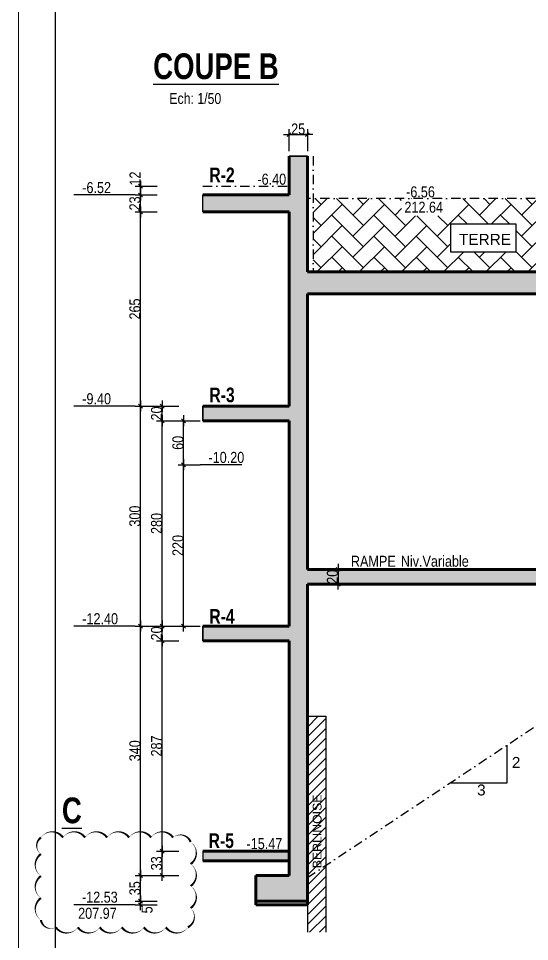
# Model space of a CAD drawing. Header units: millimetres. Extents: x 11663 to 22207, y 4553 to 8762.
# Drawn here: x 11663 to 12359, y 5958 to 7217 of the extents above; entities that cross this region are included whole.
import ezdxf
from ezdxf.enums import TextEntityAlignment as Align

# ---------------------------------------------------------------- set-up
doc = ezdxf.new("R2010")
doc.units = ezdxf.units.MM
doc.linetypes.add('TIRETPTX2', pattern=[50.8, 25.4, -12.7, 0, -12.7])
for name, color, linetype in [('01_cote_gen', 4, 'Continuous'), ('01_linteaux', 2, 'Continuous'), ('01_poch_BN', 9, 'Continuous'), ('01_poch_murs', 253, 'Continuous'), ('01_texte', 230, 'Continuous'), ('AA_COTES', 2, 'Continuous')]:
    doc.layers.add(name, color=color, linetype=linetype)
doc.layers.add('01_murs_coup', color=5, linetype='Continuous', lineweight=60)
doc.styles.add('ARIAL NA', font='ARIALN.TTF')
doc.styles.add('impact', font='impact.ttf')
doc.styles.add('MATTE_TXT', font='arial.ttf')
doc.styles.add('STYLE2', font='ARIALN.TTF')
doc.dimstyles.new('JB50', dxfattribs={"dimscale": 0.1, "dimtxt": 150, "dimasz": 15, "dimexe": 0.1, "dimexo": 0.1, "dimgap": 0.09, "dimtad": 1, "dimdec": 1, "dimdsep": 46, "dimtxsty": 'STYLE2', "dimblk1": 'BOND_G', "dimblk2": 'BOND_D', "dimsah": 1, "dimcen": 1.5, "dimdle": 0.01, "dimse1": 1, "dimse2": 1, "dimclrd": 4, "dimclre": 2, "dimclrt": 6, "dimazin": 2, "dimtfac": 2.333333, "dimtdec": 1, "dimtix": 1, "dimtmove": 2, "dimatfit": 3, "dimldrblk": 'BOND_G', "dimfxl": 1, "dimtolj": 1, "dimtzin": 0, "dimarcsym": 0})

# ---------------------------------------------------------------- blocks, each defined once
blk = doc.blocks.new('BOND_G')
at = {"layer": 'AA_COTES', "color": 0}
for p, q in [((0, -5), (0, 15)), ((5, 0), (-5, 0)), ((1.77, 1.77), (-1.77, -1.77))]:
    blk.add_line(p, q, dxfattribs=at)
blk = doc.blocks.new('BOND_D')
at = {"layer": 'AA_COTES', "color": 0}
for p, q in [((5, 0), (-5, 0)), ((-1.77, -1.77), (1.77, 1.77)), ((0, 5), (0, -15))]:
    blk.add_line(p, q, dxfattribs=at)
blk = doc.blocks.new('*D445')
at = {"layer": '01_cote_gen', "color": 4, "lineweight": -2, "transparency": 16777216}
blk.add_line((11887.7, 6610.1), (11887.7, 6667.1), dxfattribs=at)
at = {"layer": 'Defpoints', "color": 0, "transparency": 16777216}
for p in [(11887.7, 6668.6), (11920.9, 6668.6), (11910.2, 6608.6)]:
    blk.add_point(p, dxfattribs=at)
at = {"layer": '01_cote_gen', "color": 4, "lineweight": -2, "transparency": 16777216, "xscale": 1.5, "yscale": 1.5, "zscale": 1.5}
for name, p, rotation in [('BOND_D', (11887.7, 6668.6), 90), ('BOND_G', (11887.7, 6608.6), 270)]:
    blk.add_blockref(name, p, dxfattribs=dict(at, rotation=rotation))
at = {"layer": '01_cote_gen', "color": 6, "transparency": 16777216, "insert": (11880, 6638.6), "char_height": 15, "attachment_point": 5, "rotation": 90, "style": 'STYLE2'}
blk.add_mtext('\\A1;60', dxfattribs=at)
blk = doc.blocks.new('*D429')
at = {"layer": '01_cote_gen', "color": 4, "lineweight": -2, "transparency": 16777216}
blk.add_line((11858.5, 6050.1), (11858.5, 6080.1), dxfattribs=at)
at = {"layer": 'Defpoints', "color": 0, "transparency": 16777216}
for p in [(11858.5, 6081.6), (12015.8, 6081.6), (12015.8, 6048.6)]:
    blk.add_point(p, dxfattribs=at)
at = {"layer": '01_cote_gen', "color": 4, "lineweight": -2, "transparency": 16777216, "xscale": 1.5, "yscale": 1.5, "zscale": 1.5}
for name, p, rotation in [('BOND_D', (11858.5, 6081.6), 90), ('BOND_G', (11858.5, 6048.6), 270)]:
    blk.add_blockref(name, p, dxfattribs=dict(at, rotation=rotation))
at = {"layer": '01_cote_gen', "color": 6, "transparency": 16777216, "insert": (11850.9, 6065.1), "char_height": 15, "attachment_point": 5, "rotation": 90, "style": 'STYLE2'}
blk.add_mtext('\\A1;33', dxfattribs=at)
blk = doc.blocks.new('*D446')
at = {"layer": '01_cote_gen', "color": 4, "lineweight": -2, "transparency": 16777216}
blk.add_line((11829.1, 6010.1), (11829.1, 6012.1), dxfattribs=at)
at = {"layer": 'Defpoints', "color": 0, "transparency": 16777216}
for p in [(11829.1, 6013.6), (11986.3, 6013.6), (11986.3, 6008.6)]:
    blk.add_point(p, dxfattribs=at)
at = {"layer": '01_cote_gen', "color": 4, "lineweight": -2, "transparency": 16777216, "xscale": 1.5, "yscale": 1.5, "zscale": 1.5}
for name, p, rotation in [('BOND_D', (11829.1, 6013.6), 90), ('BOND_G', (11829.1, 6008.6), 270)]:
    blk.add_blockref(name, p, dxfattribs=dict(at, rotation=rotation))
at = {"layer": '01_cote_gen', "color": 6, "transparency": 16777216, "insert": (11838, 6001.6), "char_height": 15, "attachment_point": 5, "rotation": 90, "style": 'STYLE2'}
blk.add_mtext('\\A1;5', dxfattribs=at)
blk = doc.blocks.new('*D447')
at = {"layer": '01_cote_gen', "color": 4, "lineweight": -2, "transparency": 16777216}
blk.add_line((11829.1, 6390.1), (11829.1, 6687.1), dxfattribs=at)
at = {"layer": 'Defpoints', "color": 0, "transparency": 16777216}
for p in [(11829.1, 6688.6), (11987.2, 6688.6), (11913.9, 6388.6)]:
    blk.add_point(p, dxfattribs=at)
at = {"layer": '01_cote_gen', "color": 4, "lineweight": -2, "transparency": 16777216, "xscale": 1.5, "yscale": 1.5, "zscale": 1.5}
for name, p, rotation in [('BOND_D', (11829.1, 6688.6), 90), ('BOND_G', (11829.1, 6388.6), 270)]:
    blk.add_blockref(name, p, dxfattribs=dict(at, rotation=rotation))
at = {"layer": '01_cote_gen', "color": 6, "transparency": 16777216, "insert": (11821.4, 6538.6), "char_height": 15, "attachment_point": 5, "rotation": 90, "style": 'STYLE2'}
blk.add_mtext('\\A1;300', dxfattribs=at)
blk = doc.blocks.new('*D448')
at = {"layer": '01_cote_gen', "color": 4, "lineweight": -2, "transparency": 16777216}
blk.add_line((11858.5, 6083.1), (11858.5, 6367.1), dxfattribs=at)
at = {"layer": 'Defpoints', "color": 0, "transparency": 16777216}
for p in [(11858.5, 6368.6), (11913.9, 6368.6), (11881, 6081.6)]:
    blk.add_point(p, dxfattribs=at)
at = {"layer": '01_cote_gen', "color": 4, "lineweight": -2, "transparency": 16777216, "xscale": 1.5, "yscale": 1.5, "zscale": 1.5}
for name, p, rotation in [('BOND_D', (11858.5, 6368.6), 90), ('BOND_G', (11858.5, 6081.6), 270)]:
    blk.add_blockref(name, p, dxfattribs=dict(at, rotation=rotation))
at = {"layer": '01_cote_gen', "color": 6, "transparency": 16777216, "insert": (11850.9, 6225.1), "char_height": 15, "attachment_point": 5, "rotation": 90, "style": 'STYLE2'}
blk.add_mtext('\\A1;287', dxfattribs=at)
blk = doc.blocks.new('*D449')
at = {"layer": '01_cote_gen', "color": 4, "lineweight": -2, "transparency": 16777216}
blk.add_line((11858.5, 6390.1), (11858.5, 6667.1), dxfattribs=at)
at = {"layer": 'Defpoints', "color": 0, "transparency": 16777216}
for p in [(11858.5, 6668.6), (11913.9, 6668.6), (11913.9, 6388.6)]:
    blk.add_point(p, dxfattribs=at)
at = {"layer": '01_cote_gen', "color": 4, "lineweight": -2, "transparency": 16777216, "xscale": 1.5, "yscale": 1.5, "zscale": 1.5}
for name, p, rotation in [('BOND_D', (11858.5, 6668.6), 90), ('BOND_G', (11858.5, 6388.6), 270)]:
    blk.add_blockref(name, p, dxfattribs=dict(at, rotation=rotation))
at = {"layer": '01_cote_gen', "color": 6, "transparency": 16777216, "insert": (11850.9, 6528.6), "char_height": 15, "attachment_point": 5, "rotation": 90, "style": 'STYLE2'}
blk.add_mtext('\\A1;280', dxfattribs=at)
blk = doc.blocks.new('*D430')
at = {"layer": '01_cote_gen', "color": 4, "lineweight": -2, "transparency": 16777216}
blk.add_line((11858.5, 6370.1), (11858.5, 6387.1), dxfattribs=at)
at = {"layer": 'Defpoints', "color": 0, "transparency": 16777216}
for p in [(11851.6, 6388.6), (11858.5, 6388.6), (11881, 6368.6)]:
    blk.add_point(p, dxfattribs=at)
at = {"layer": '01_cote_gen', "color": 4, "lineweight": -2, "transparency": 16777216, "xscale": 1.5, "yscale": 1.5, "zscale": 1.5}
for name, p, rotation in [('BOND_D', (11858.5, 6388.6), 90), ('BOND_G', (11858.5, 6368.6), 270)]:
    blk.add_blockref(name, p, dxfattribs=dict(at, rotation=rotation))
at = {"layer": '01_cote_gen', "color": 6, "transparency": 16777216, "insert": (11850.9, 6378.6), "char_height": 15, "attachment_point": 5, "rotation": 90, "style": 'STYLE2'}
blk.add_mtext('\\A1;20', dxfattribs=at)
blk = doc.blocks.new('*D450')
at = {"layer": '01_cote_gen', "color": 4, "lineweight": -2, "transparency": 16777216}
blk.add_line((12032.8, 7058.9), (12054.8, 7058.9), dxfattribs=at)
at = {"layer": 'Defpoints', "color": 0, "transparency": 16777216}
for p in [(12056.3, 7058.9), (12031.3, 7029.6), (12056.3, 7029.6)]:
    blk.add_point(p, dxfattribs=at)
at = {"layer": '01_cote_gen', "color": 4, "lineweight": -2, "transparency": 16777216, "xscale": 1.5, "yscale": 1.5, "zscale": 1.5, "rotation": 180}
blk.add_blockref('BOND_G', (12031.3, 7058.9), dxfattribs=at)
at = {"layer": '01_cote_gen', "color": 4, "lineweight": -2, "transparency": 16777216, "xscale": 1.5, "yscale": 1.5, "zscale": 1.5}
blk.add_blockref('BOND_D', (12056.3, 7058.9), dxfattribs=at)
at = {"layer": '01_cote_gen', "color": 6, "transparency": 16777216, "insert": (12043.8, 7066.5), "char_height": 15, "attachment_point": 5, "style": 'STYLE2'}
blk.add_mtext('\\A1;25', dxfattribs=at)
blk = doc.blocks.new('*D451')
at = {"layer": '01_cote_gen', "color": 4, "lineweight": -2, "transparency": 16777216}
blk.add_line((11858.5, 6670.1), (11858.5, 6687.1), dxfattribs=at)
at = {"layer": 'Defpoints', "color": 0, "transparency": 16777216}
for p in [(11858.5, 6688.6), (11913.9, 6688.6), (11913.9, 6668.6)]:
    blk.add_point(p, dxfattribs=at)
at = {"layer": '01_cote_gen', "color": 4, "lineweight": -2, "transparency": 16777216, "xscale": 1.5, "yscale": 1.5, "zscale": 1.5}
for name, p, rotation in [('BOND_D', (11858.5, 6688.6), 90), ('BOND_G', (11858.5, 6668.6), 270)]:
    blk.add_blockref(name, p, dxfattribs=dict(at, rotation=rotation))
at = {"layer": '01_cote_gen', "color": 6, "transparency": 16777216, "insert": (11850.9, 6678.6), "char_height": 15, "attachment_point": 5, "rotation": 90, "style": 'STYLE2'}
blk.add_mtext('\\A1;20', dxfattribs=at)
blk = doc.blocks.new('*D431')
at = {"layer": '01_cote_gen', "color": 4, "lineweight": -2, "transparency": 16777216}
blk.add_line((11887.7, 6390.1), (11887.7, 6607.1), dxfattribs=at)
at = {"layer": 'Defpoints', "color": 0, "transparency": 16777216}
for p in [(11887.7, 6608.6), (12031.3, 6608.6), (12031.3, 6388.6)]:
    blk.add_point(p, dxfattribs=at)
at = {"layer": '01_cote_gen', "color": 4, "lineweight": -2, "transparency": 16777216, "xscale": 1.5, "yscale": 1.5, "zscale": 1.5}
for name, p, rotation in [('BOND_D', (11887.7, 6608.6), 90), ('BOND_G', (11887.7, 6388.6), 270)]:
    blk.add_blockref(name, p, dxfattribs=dict(at, rotation=rotation))
at = {"layer": '01_cote_gen', "color": 6, "transparency": 16777216, "insert": (11880, 6498.6), "char_height": 15, "attachment_point": 5, "rotation": 90, "style": 'STYLE2'}
blk.add_mtext('\\A1;220', dxfattribs=at)
blk = doc.blocks.new('*D453')
at = {"layer": '01_cote_gen', "color": 4, "lineweight": -2, "transparency": 16777216}
blk.add_line((11829.1, 6015.1), (11829.1, 6047.1), dxfattribs=at)
at = {"layer": 'Defpoints', "color": 0, "transparency": 16777216}
for p in [(11829.1, 6048.6), (11986.3, 6048.6), (11986.3, 6013.6)]:
    blk.add_point(p, dxfattribs=at)
at = {"layer": '01_cote_gen', "color": 4, "lineweight": -2, "transparency": 16777216, "xscale": 1.5, "yscale": 1.5, "zscale": 1.5}
for name, p, rotation in [('BOND_D', (11829.1, 6048.6), 90), ('BOND_G', (11829.1, 6013.6), 270)]:
    blk.add_blockref(name, p, dxfattribs=dict(at, rotation=rotation))
at = {"layer": '01_cote_gen', "color": 6, "transparency": 16777216, "insert": (11821.4, 6031.1), "char_height": 15, "attachment_point": 5, "rotation": 90, "style": 'STYLE2'}
blk.add_mtext('\\A1;35', dxfattribs=at)
blk = doc.blocks.new('*D432')
at = {"layer": '01_cote_gen', "color": 4, "lineweight": -2, "transparency": 16777216}
blk.add_line((11829.1, 6050.1), (11829.1, 6387.1), dxfattribs=at)
at = {"layer": 'Defpoints', "color": 0, "transparency": 16777216}
for p in [(11829.1, 6388.6), (11910.2, 6388.6), (11881, 6048.6)]:
    blk.add_point(p, dxfattribs=at)
at = {"layer": '01_cote_gen', "color": 4, "lineweight": -2, "transparency": 16777216, "xscale": 1.5, "yscale": 1.5, "zscale": 1.5}
for name, p, rotation in [('BOND_D', (11829.1, 6388.6), 90), ('BOND_G', (11829.1, 6048.6), 270)]:
    blk.add_blockref(name, p, dxfattribs=dict(at, rotation=rotation))
at = {"layer": '01_cote_gen', "color": 6, "transparency": 16777216, "insert": (11821.4, 6218.6), "char_height": 15, "attachment_point": 5, "rotation": 90, "style": 'STYLE2'}
blk.add_mtext('\\A1;340', dxfattribs=at)
blk = doc.blocks.new('*D457')
at = {"layer": '01_cote_gen', "color": 4, "lineweight": -2, "transparency": 16777216}
blk.add_line((11829.1, 6690.1), (11829.1, 6952.1), dxfattribs=at)
at = {"layer": 'Defpoints', "color": 0, "transparency": 16777216}
for p in [(11829.1, 6953.6), (11926.7, 6953.6), (11881, 6688.6)]:
    blk.add_point(p, dxfattribs=at)
at = {"layer": '01_cote_gen', "color": 4, "lineweight": -2, "transparency": 16777216, "xscale": 1.5, "yscale": 1.5, "zscale": 1.5}
for name, p, rotation in [('BOND_D', (11829.1, 6953.6), 90), ('BOND_G', (11829.1, 6688.6), 270)]:
    blk.add_blockref(name, p, dxfattribs=dict(at, rotation=rotation))
at = {"layer": '01_cote_gen', "color": 6, "transparency": 16777216, "insert": (11821.4, 6821.1), "char_height": 15, "attachment_point": 5, "rotation": 90, "style": 'STYLE2'}
blk.add_mtext('\\A1;265', dxfattribs=at)
blk = doc.blocks.new('*D458')
at = {"layer": '01_cote_gen', "color": 4, "lineweight": -2, "transparency": 16777216}
blk.add_line((11829.1, 6955.1), (11829.1, 6975.1), dxfattribs=at)
at = {"layer": 'Defpoints', "color": 0, "transparency": 16777216}
for p in [(11829.1, 6976.6), (11951.6, 6976.6), (11951.6, 6953.6)]:
    blk.add_point(p, dxfattribs=at)
at = {"layer": '01_cote_gen', "color": 4, "lineweight": -2, "transparency": 16777216, "xscale": 1.5, "yscale": 1.5, "zscale": 1.5}
for name, p, rotation in [('BOND_D', (11829.1, 6976.6), 90), ('BOND_G', (11829.1, 6953.6), 270)]:
    blk.add_blockref(name, p, dxfattribs=dict(at, rotation=rotation))
at = {"layer": '01_cote_gen', "color": 6, "transparency": 16777216, "insert": (11821.4, 6965.1), "char_height": 15, "attachment_point": 5, "rotation": 90, "style": 'STYLE2'}
blk.add_mtext('\\A1;23', dxfattribs=at)
blk = doc.blocks.new('*D459')
at = {"layer": '01_cote_gen', "color": 4, "lineweight": -2, "transparency": 16777216}
blk.add_line((11829.1, 6978.1), (11829.1, 6987.1), dxfattribs=at)
at = {"layer": 'Defpoints', "color": 0, "transparency": 16777216}
for p in [(11829.1, 6988.6), (11951.8, 6988.6), (11951.8, 6976.6)]:
    blk.add_point(p, dxfattribs=at)
at = {"layer": '01_cote_gen', "color": 4, "lineweight": -2, "transparency": 16777216, "xscale": 1.5, "yscale": 1.5, "zscale": 1.5}
for name, p, rotation in [('BOND_D', (11829.1, 6988.6), 90), ('BOND_G', (11829.1, 6976.6), 270)]:
    blk.add_blockref(name, p, dxfattribs=dict(at, rotation=rotation))
at = {"layer": '01_cote_gen', "color": 6, "transparency": 16777216, "insert": (11821.5, 6999), "char_height": 15, "attachment_point": 5, "rotation": 90, "style": 'STYLE2'}
blk.add_mtext('\\A1;12', dxfattribs=at)
blk = doc.blocks.new('*D435')
at = {"layer": '01_cote_gen', "color": 4, "lineweight": -2, "transparency": 16777216}
blk.add_line((12098.2, 6464.5), (12098.2, 6447.4), dxfattribs=at)
at = {"layer": 'Defpoints', "color": 0, "transparency": 16777216}
for p in [(12086.6, 6466), (12086.6, 6445.9), (12098.2, 6445.9)]:
    blk.add_point(p, dxfattribs=at)
at = {"layer": '01_cote_gen', "color": 4, "lineweight": -2, "transparency": 16777216, "xscale": 1.5, "yscale": 1.5, "zscale": 1.5}
for name, p, rotation in [('BOND_G', (12098.2, 6466), 90), ('BOND_D', (12098.2, 6445.9), 270)]:
    blk.add_blockref(name, p, dxfattribs=dict(at, rotation=rotation))
at = {"layer": '01_cote_gen', "color": 6, "transparency": 16777216, "insert": (12090.5, 6455.9), "char_height": 15, "attachment_point": 5, "rotation": 90, "style": 'STYLE2'}
blk.add_mtext('\\A1;20', dxfattribs=at)

msp = doc.modelspace()

# ---------------------------------------------------------------- hatches: boundary and pattern name
at = {"layer": '01_poch_BN'}
h = msp.add_hatch(color=256, dxfattribs=at)
h.dxf.hatch_style = 1
h.paths.add_polyline_path([(12621.32, 6988.59), (12621.32, 6993.59), (12596.32, 6991.59), (12596.32, 6986.59), (12596.32, 6871.58), (12056.32, 6871.58), (12056.32, 7029.63), (12031.32, 7029.63), (12031.32, 6976.58), (11913.9, 6976.58), (11913.9, 6953.58), (12031.32, 6953.58), (12031.32, 6688.58), (11913.9, 6688.58), (11913.9, 6668.58), (12031.32, 6668.58), (12031.32, 6388.58), (11913.9, 6388.58), (11913.9, 6368.58), (12031.32, 6368.58), (12031.32, 6048.58), (11986.32, 6048.58), (11986.32, 6013.58), (12056.32, 6013.58), (12056.32, 6445.95), (12596.32, 6445.95), (12596.32, 6414.57), (12551.32, 6414.57), (12551.32, 6379.57), (12621.32, 6379.57)])
h.paths.add_polyline_path([(12596.32, 6841.57), (12596.32, 6465.95), (12056.32, 6465.95), (12056.32, 6841.57)], flags=16)
h.paths.add_polyline_path([(12031.32, 6081.58), (11913.9, 6081.58), (11913.9, 6068.58), (12031.32, 6068.58)], flags=17)
at = {"layer": '01_poch_murs'}
h = msp.add_hatch(dxfattribs=at)
h.set_pattern_fill('AR-HBONE', color=256, scale=0.2)
h.set_pattern_definition([(45, (221.24, 4420.31), (3e-15, 28.73682), [60.96, -20.32]), (135, (235.61, 4434.68), (3e-15, 28.73682), [60.96, -20.32])])
h.paths.add_polyline_path([(12596.32, 6971.58), (12064.32, 6971.58), (12064.32, 6871.58), (12596.32, 6871.58)])
h.paths.add_polyline_path([(12340.37, 6898.82), (12251.78, 6898.82), (12251.78, 6937.12), (12340.37, 6937.12)], flags=16)
h.paths.add_polyline_path([(12505.86, 6900.99), (12505.86, 6937.16), (12474.63, 6937.16), (12474.63, 6900.99)], flags=16)
h.paths.add_polyline_path([(12259.07, 6904.77), (12337.59, 6904.77), (12337.59, 6927.27), (12259.07, 6927.27)], flags=0)
h.paths.add_polyline_path([(12184.74, 6948.36), (12256.49, 6948.36), (12256.49, 6971.34), (12184.74, 6971.34)], flags=16)
h.paths.add_polyline_path([(12392.26, 6867.26), (12447.68, 6867.26), (12447.68, 6890.24), (12392.26, 6890.24)])
h = msp.add_hatch(dxfattribs=at)
h.set_pattern_fill('ANSI31', color=256, scale=3)
h.set_pattern_definition([(45, (400.077, 4077.911), (-6.735192, 6.735192), [])])
h.paths.add_polyline_path([(12081.32, 6265.58), (12064.32, 6265.58), (12064.32, 5969.08), (12081.32, 5969.11)])
h.paths.add_polyline_path([(12064.32, 6265.58), (12056.32, 6265.58), (12056.32, 5971.08), (12064.32, 5971.08)])
h.paths.add_polyline_path([(12081.32, 5969.11), (12064.32, 5969.08), (12064.32, 5971.08), (12081.32, 5971.08)], flags=17)

# ---------------------------------------------------------------- linework, layer by layer
at = {"layer": '01_linteaux', "linetype": 'TIRETPTX2', "ltscale": 0.5}
for p, q in [((12064.32, 7029.63), (12064.32, 6871.58)), ((11913.9, 6988.58), (12031.32, 6988.58)), ((12596.32, 6971.58), (12057.6, 6971.58)), ((12056.32, 6045.58), (12551.32, 6374.58))]:
    msp.add_line(p, q, dxfattribs=at)
at = {"layer": '01_linteaux'}
for p, q in [((12056.32, 6265.58), (12081.32, 6265.58)), ((12081.32, 6265.58), (12081.32, 5971.33)), ((12056.32, 6008.58), (12056.32, 5971.33))]:
    msp.add_line(p, q, dxfattribs=at)
at = {"layer": '01_murs_coup', "linetype": 'Continuous', "lineweight": 5}
msp.add_line((11662.74, 8753.36), (11662.74, 4553.36), dxfattribs=at)
at = {"layer": '01_murs_coup'}
for p, q in [((12031.32, 7029.63), (12031.32, 6976.58)), ((12056.32, 7029.63), (12056.32, 6871.58)), ((11913.9, 6976.58), (12031.32, 6976.58)), ((11913.9, 6953.58), (12031.32, 6953.58)), ((12031.32, 6953.58), (12031.32, 6688.58)), ((12056.32, 6871.58), (12596.32, 6871.58)), ((12056.32, 6841.57), (12056.32, 6465.95)), ((12056.32, 6841.57), (12596.32, 6841.57)), ((11913.9, 6688.58), (12031.32, 6688.58)), ((11913.9, 6668.58), (12031.32, 6668.58)), ((12031.32, 6668.58), (12031.32, 6388.58)), ((12596.32, 6465.95), (12056.32, 6465.95)), ((12596.32, 6445.95), (12056.32, 6445.95)), ((12056.32, 6445.95), (12056.32, 6008.58)), ((11913.9, 6388.58), (12031.32, 6388.58)), ((11913.9, 6368.58), (12031.32, 6368.58)), ((12031.32, 6368.58), (12031.32, 6048.58)), ((12031.32, 6081.58), (11913.9, 6081.58)), ((12031.32, 6068.58), (11913.9, 6068.58)), ((11986.32, 6048.58), (11986.32, 6008.58)), ((12031.32, 6048.58), (11986.32, 6048.58)), ((12056.32, 6013.58), (11986.32, 6013.58)), ((12056.32, 6008.58), (11986.32, 6008.58))]:
    msp.add_line(p, q, dxfattribs=at)
at = {"layer": '01_poch_BN'}
for p, q in [((12056.32, 7029.63), (12031.32, 7029.63)), ((11913.9, 6953.58), (11913.9, 6976.58)), ((11913.9, 6668.58), (11913.9, 6688.58)), ((11913.9, 6368.58), (11913.9, 6388.58)), ((11913.9, 6081.58), (11913.9, 6068.58))]:
    msp.add_line(p, q, dxfattribs=at)
at = {"layer": '01_poch_murs'}
for p, q in [((12031.32, 7029.63), (12056.32, 7029.63)), ((11913.9, 6688.58), (11913.9, 6668.58)), ((11913.9, 6388.58), (11913.9, 6368.58)), ((11913.9, 6081.58), (11913.9, 6068.58))]:
    msp.add_line(p, q, dxfattribs=at)
at = {"layer": '01_texte'}
for p, q in [((11712.74, 8703.36), (11712.74, 4603.36)), ((11821.57, 6976.58), (11738.19, 6976.58)), ((11821.57, 6688.58), (11738.19, 6688.58)), ((11967.21, 6608.58), (11910.16, 6608.58)), ((11821.57, 6388.58), (11738.19, 6388.58)), ((12328.1, 6226.21), (12328.1, 6174.51)), ((12328.1, 6174.51), (12250.54, 6174.51)), ((11821.57, 6008.58), (11738.19, 6008.58))]:
    msp.add_line(p, q, dxfattribs=at)
msp.add_lwpolyline([(12251.78, 6937.12), (12340.37, 6937.12), (12340.37, 6898.82), (12251.78, 6898.82)], close=True, dxfattribs=at)
msp.add_lwpolyline([(11693.39, 6100.26, 0, 3, -0.5205671), (11723.39, 6100.26, 0, 3, -0.5205671), (11753.39, 6100.26, 0, 3, -0.5205671), (11783.39, 6100.26, 0, 3, -0.5205671), (11813.39, 6100.26, 0, 3, -0.5205671), (11843.39, 6100.26, 0, 3, -0.5205671), (11873.39, 6100.26, 0, 3, -0.5205671), (11897.28, 6094.14, 0, 3, -0.5205671), (11897.28, 6064.14, 0, 3, -0.5205671), (11897.28, 6034.14, 0, 3, -0.5205671), (11897.28, 6004.14, 0, 3, -0.5205671), (11893.53, 5977.89, 0, 3, -0.5205671), (11863.53, 5977.89, 0, 3, -0.5205671), (11833.53, 5977.89, 0, 3, -0.5205671), (11803.53, 5977.89, 0, 3, -0.5205671), (11773.53, 5977.89, 0, 3, -0.5205671), (11743.53, 5977.89, 0, 3, -0.5205671), (11713.53, 5977.89, 0, 3, -0.5205671), (11693.39, 5987.75, 0, 3, -0.5205671), (11693.39, 6017.75, 0, 3, -0.5205671), (11693.39, 6047.75, 0, 3, -0.5205671), (11693.39, 6077.75, 0, 3, -0.5205671)], format="xyseb", close=True, dxfattribs=at)

# ---------------------------------------------------------------- texts
at = {"layer": '01_texte', "style": 'impact'}
for s, p in [('%%UCOUPE B', (11931.77, 7124.21)), ('%%UC', (11735.45, 6109.32, 9.99))]:
    msp.add_text(s, height=35, dxfattribs=at).set_placement(p, align=Align.BOTTOM_CENTER)
at = {"layer": '01_texte', "style": 'MATTE_TXT', "width": 0.8}
msp.add_text('Ech: 1/50', height=15, dxfattribs=at).set_placement((11903.63, 7096.19), align=Align.BOTTOM_CENTER)
at = {"layer": '01_texte'}
for s, height, style, p in [('R-2', 20, 'impact', (11922.75, 6993.95)), ('-6.40', 15, 'ARIAL NA', (11988.27, 6990.61)), ('-6.52', 15, 'ARIAL NA', (11749.65, 6979.19)), ('-6.56', 15, 'ARIAL NA', (12190.88, 6973.35)), ('212.64', 15, 'ARIAL NA', (12188.57, 6952.44)), ('TERRE', 15, 'MATTE_TXT', (12262.82, 6908.52)), ('R-3', 20, 'impact', (11922.75, 6693.95)), ('-9.40', 15, 'ARIAL NA', (11749.65, 6691.19)), ('-10.20', 15, 'ARIAL NA', (11921.62, 6611.19)), ('RAMPE', 15, 'ARIAL NA', (12115.65, 6469.52)), ('Niv.Variable', 15, 'ARIAL NA', (12183.62, 6469.6)), ('R-4', 20, 'impact', (11922.75, 6391.85)), ('-12.40', 15, 'ARIAL NA', (11749.65, 6391.19)), ('2', 15, 'MATTE_TXT', (12334.89, 6195.17)), ('3', 15, 'MATTE_TXT', (12287.53, 6157.61)), ('R-5', 20, 'impact', (11921.71, 6086)), ('-15.47', 15, 'ARIAL NA', (11973.43, 6084.44)), ('-12.53', 15, 'ARIAL NA', (11749.21, 6011.44)), ('207.97', 15, 'ARIAL NA', (11744.02, 5989.45))]:
    msp.add_text(s, height=height, dxfattribs=dict(at, style=style)).set_placement(p)
at = {"layer": '01_texte', "style": 'MATTE_TXT'}
msp.add_text('BERLINOISE', height=12, rotation=90, dxfattribs=at).set_placement((12075.58, 6058.37))

# ---------------------------------------------------------------- dimensions: what is measured, and where the dimension line sits
at = {"layer": '01_cote_gen'}
dim = msp.add_linear_dim(base=(12056.32, 7058.88), p1=(12031.32, 7029.63), p2=(12056.32, 7029.63), dimstyle='JB50', dxfattribs=at)
dim.commit()
dim.dimension.update_dxf_attribs({"geometry": '*D450', "text_midpoint": (12043.82, 7066.55)})
for base, p1, p2, picture, middle in [((11829.07, 6988.58), (11951.75, 6976.58), (11951.75, 6988.58), '*D459', (11821.53, 6999)), ((11829.07, 6013.58), (11986.32, 6008.58), (11986.32, 6013.58), '*D446', (11838.04, 6001.62))]:
    dim = msp.add_linear_dim(base=base, p1=p1, p2=p2, angle=90, dimstyle='JB50', dxfattribs=at)
    dim.commit()
    dim.dimension.update_dxf_attribs({"geometry": picture, "text_midpoint": middle, "dimtype": 160})
for base, p1, p2, picture, middle in [((11829.07, 6976.58), (11951.64, 6953.58), (11951.64, 6976.58), '*D458', (11821.4, 6965.08)), ((11829.07, 6953.58), (11881.02, 6688.58), (11926.73, 6953.58), '*D457', (11821.4, 6821.08)), ((11829.07, 6688.58), (11913.9, 6388.58), (11987.19, 6688.58), '*D447', (11821.4, 6538.58)), ((11858.52, 6688.58), (11913.9, 6668.58), (11913.9, 6688.58), '*D451', (11850.85, 6678.58)), ((11858.52, 6668.58), (11913.9, 6388.58), (11913.9, 6668.58), '*D449', (11850.85, 6528.58)), ((11887.66, 6668.58), (11910.16, 6608.58), (11920.94, 6668.58), '*D445', (11879.99, 6638.58)), ((11887.66, 6608.58), (12031.32, 6388.58), (12031.32, 6608.58), '*D431', (11879.99, 6498.58)), ((12098.19, 6445.93), (12086.56, 6465.95), (12086.56, 6445.93), '*D435', (12090.53, 6455.94)), ((11829.07, 6388.58), (11881.02, 6048.58), (11910.16, 6388.58), '*D432', (11821.4, 6218.58)), ((11858.52, 6388.58), (11881.02, 6368.58), (11851.57, 6388.58), '*D430', (11850.85, 6378.58)), ((11858.52, 6368.58), (11881.02, 6081.58), (11913.9, 6368.58), '*D448', (11850.85, 6225.08)), ((11858.52, 6081.58), (12015.77, 6048.58), (12015.77, 6081.58), '*D429', (11850.85, 6065.08)), ((11829.07, 6048.58), (11986.32, 6013.58), (11986.32, 6048.58), '*D453', (11821.4, 6031.08))]:
    dim = msp.add_linear_dim(base=base, p1=p1, p2=p2, angle=90, dimstyle='JB50', dxfattribs=at)
    dim.commit()
    dim.dimension.update_dxf_attribs({"geometry": picture, "text_midpoint": middle})

doc.saveas('drawing.dxf')
